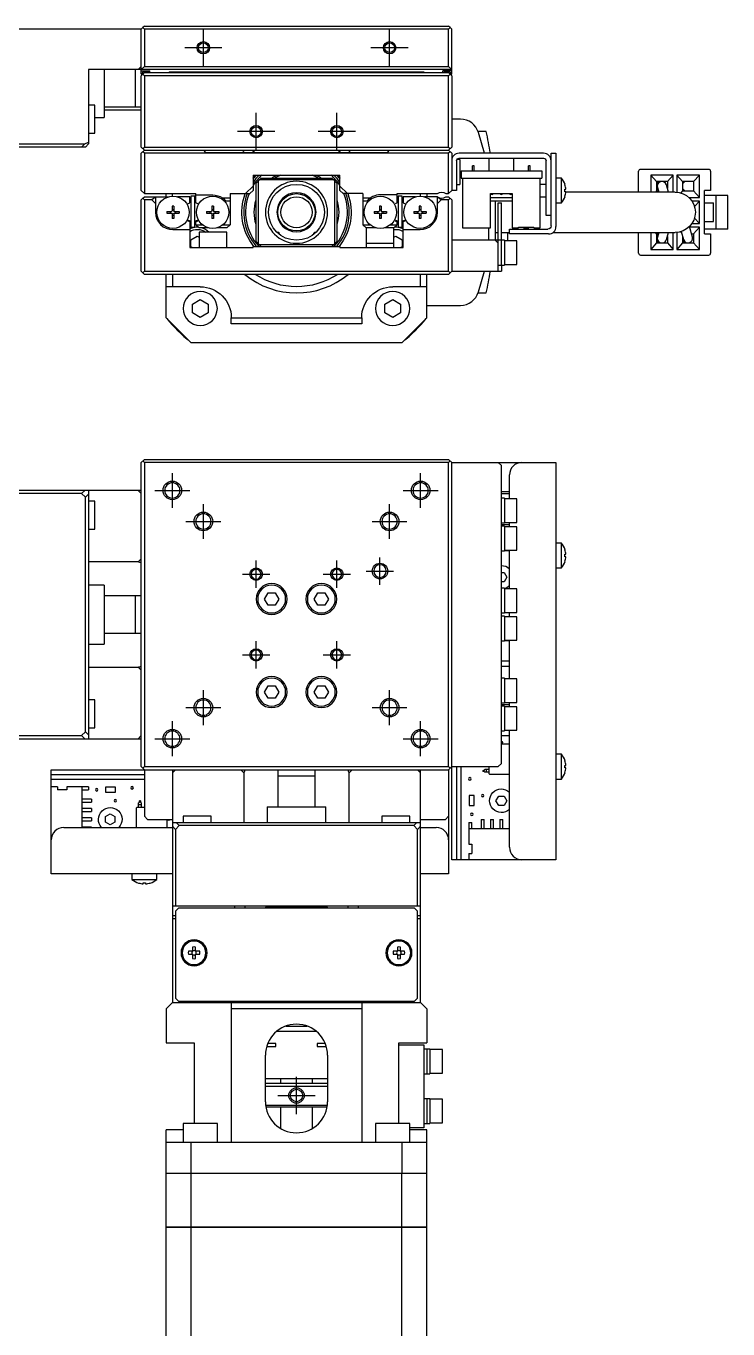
# Model space of a CAD drawing. Extents: x 0 to 883, y -8 to 482.
# Drawn here: x 324.7 to 437.7, y 260.9 to 470.8 of the extents above; entities that cross this region are included whole.
import ezdxf

# ---------------------------------------------------------------- set-up
doc = ezdxf.new("R2010")
doc.units = 0
doc.header["$LTSCALE"] = 0.5
doc.linetypes.add('CENTER', pattern=[50.8, 31.75, -6.35, 6.35, -6.35])
for name, color, linetype in [('MSM_CENTER', 1, 'CENTER'), ('MSM_CONTINUOUS', 7, 'CONTINUOUS'), ('MSM_NARROW', 5, 'CONTINUOUS')]:
    doc.layers.add(name, color=color, linetype=linetype)

msp = doc.modelspace()

# ---------------------------------------------------------------- linework, layer by layer
at = {"layer": 'MSM_CENTER'}
for p, q in [((353.25, 464.34), (353.25, 470.34)), ((383.25, 464.34), (383.25, 470.34)), ((356.25, 467.34), (350.25, 467.34)), ((386.25, 467.34), (380.25, 467.34)), ((361.75, 450.84), (361.75, 456.84)), ((374.75, 450.84), (374.75, 456.84)), ((364.75, 453.84), (358.75, 453.84)), ((377.75, 453.84), (371.75, 453.84)), ((348.25, 393.23), (348.25, 398.83)), ((388.25, 393.23), (388.25, 398.83)), ((345.45, 396.03), (351.05, 396.03)), ((385.45, 396.03), (391.05, 396.03)), ((353.25, 388.23), (353.25, 393.83)), ((383.25, 388.23), (383.25, 393.83)), ((350.45, 391.03), (356.05, 391.03)), ((380.45, 391.03), (386.05, 391.03)), ((361.75, 380.33), (361.75, 384.73)), ((374.75, 380.33), (374.75, 384.73)), ((381.7, 380.83), (381.7, 385.23)), ((359.55, 382.53), (363.95, 382.53)), ((372.55, 382.53), (376.95, 382.53)), ((379.5, 383.03), (383.9, 383.03)), ((361.75, 367.33), (361.75, 371.73)), ((374.75, 367.33), (374.75, 371.73)), ((359.55, 369.53), (363.95, 369.53)), ((372.55, 369.53), (376.95, 369.53)), ((353.25, 358.23), (353.25, 363.83)), ((383.25, 358.23), (383.25, 363.83)), ((350.45, 361.03), (356.05, 361.03)), ((380.45, 361.03), (386.05, 361.03)), ((348.25, 353.23), (348.25, 358.83)), ((388.25, 353.23), (388.25, 358.83)), ((345.45, 356.03), (351.05, 356.03)), ((385.45, 356.03), (391.05, 356.03)), ((368.25, 295.54), (368.25, 301.54)), ((365.25, 298.54), (371.25, 298.54))]:
    msp.add_line(p, q, dxfattribs=at)
at = {"layer": 'MSM_CONTINUOUS'}
for p, q in [((343.25, 470.34), (321.25, 470.34)), ((343.5, 470.59), (343.25, 470.34)), ((343.25, 463.14), (343.25, 470.34)), ((343.75, 470.84), (343.5, 470.59)), ((343.5, 470.59), (343.75, 470.34)), ((343.75, 470.84), (392.75, 470.84)), ((343.75, 470.34), (343.75, 464.34)), ((392.75, 470.34), (343.75, 470.34)), ((393, 470.59), (392.75, 470.84)), ((392.75, 470.34), (393, 470.59)), ((392.75, 464.34), (392.75, 470.34)), ((393.25, 470.34), (393, 470.59)), ((393.25, 463.14), (393.25, 470.34)), ((343.25, 464.34), (342.75, 463.84)), ((343.75, 464.34), (343.25, 463.84)), ((343.75, 464.34), (392.75, 464.34)), ((393.25, 463.84), (392.75, 464.34)), ((393.25, 463.84), (334.75, 463.84)), ((334.75, 463.84), (334.75, 451.84)), ((337.25, 463.84), (337.25, 456.09)), ((342.25, 463.84), (342.25, 457.84)), ((343.25, 463.64), (344.65, 463.64)), ((343.75, 463.34), (343.25, 462.84)), ((343.35, 463.04), (343.25, 463.14)), ((343.25, 451.34), (343.25, 462.84)), ((343.35, 462.94), (343.35, 463.14)), ((343.75, 462.84), (343.5, 463.09)), ((344.35, 463.44), (343.65, 463.44)), ((343.75, 463.34), (392.75, 463.34)), ((392.75, 462.84), (343.75, 462.84)), ((343.75, 462.84), (343.75, 451.34)), ((344.65, 463.34), (344.65, 463.64)), ((347.75, 463.46), (388.75, 463.46)), ((347.75, 463.46), (347.75, 463.34)), ((388.75, 463.46), (388.75, 463.34)), ((393.25, 463.64), (391.85, 463.64)), ((391.85, 463.34), (391.85, 463.64)), ((392.85, 463.44), (392.15, 463.44)), ((393.25, 462.84), (392.75, 463.34)), ((393, 463.09), (392.75, 462.84)), ((392.75, 451.34), (392.75, 462.84)), ((393.25, 463.14), (393.15, 463.04)), ((393.15, 463.14), (393.15, 462.94)), ((393.25, 462.84), (393.25, 451.34)), ((335.75, 458.09), (334.75, 458.09)), ((335.75, 453.59), (335.75, 458.09)), ((337.25, 457.84), (343.25, 457.84)), ((335.75, 456.09), (337.25, 456.09)), ((337.25, 457.34), (343.25, 457.34)), ((394.67, 455.84), (393.25, 455.84)), ((334.75, 453.59), (335.75, 453.59)), ((398.82, 453.84), (397.5, 453.84)), ((398.51, 450.34), (397.55, 453.67)), ((321.25, 451.84), (334.14, 451.84)), ((334.25, 451.34), (321.25, 451.34)), ((333.64, 451.34), (334.14, 451.84)), ((334.14, 451.84), (334.75, 452.15)), ((334.75, 451.84), (334.25, 451.34)), ((343.25, 451.34), (343.75, 450.84)), ((343.5, 451.09), (343.75, 451.34)), ((343.75, 451.34), (392.75, 451.34)), ((392.75, 451.34), (393, 451.09)), ((392.75, 450.84), (393.25, 451.34)), ((343.25, 450.34), (343.75, 450.84)), ((343.25, 444.34), (343.25, 450.34)), ((343.75, 450.34), (343.5, 450.59)), ((343.75, 450.84), (392.75, 450.84)), ((343.75, 450.34), (343.75, 443.84)), ((392.75, 450.34), (343.75, 450.34)), ((353.25, 450.84), (353.6, 450.49)), ((353.6, 450.49), (382.9, 450.49)), ((382.9, 450.49), (383.25, 450.84)), ((392.75, 450.84), (393.25, 450.34)), ((393, 450.59), (392.75, 450.34)), ((392.75, 443.84), (392.75, 450.34)), ((393.25, 450.34), (393.25, 444.34)), ((394.55, 449.34), (394.1, 449.34)), ((408.05, 450.34), (394.45, 450.34)), ((394.45, 449.54), (408.05, 449.54)), ((394.55, 449.34), (394.55, 445.34)), ((399.25, 449.54), (399.25, 447.54)), ((403.25, 447.54), (403.25, 449.54)), ((409.25, 450.34), (410.05, 450.34)), ((409.25, 438.64), (409.25, 450.34)), ((410.05, 450.34), (410.05, 438.54)), ((394.05, 449.14), (394.05, 444.34)), ((394.75, 447.54), (407.75, 447.54)), ((394.75, 447.54), (394.75, 446.34)), ((396.62, 447.54), (396.62, 448.34)), ((396.87, 448.34), (396.62, 448.34)), ((396.87, 447.54), (396.87, 448.34)), ((405.62, 447.54), (405.62, 448.34)), ((405.87, 448.34), (405.62, 448.34)), ((405.87, 447.54), (405.87, 448.34)), ((407.75, 447.54), (407.75, 446.34)), ((408.45, 440.34), (408.45, 449.14)), ((423.35, 444.09), (423.35, 447.44)), ((434.65, 447.74), (423.65, 447.74)), ((434.95, 447.44), (434.95, 444.34)), ((360.04, 443.84), (361.25, 445.05)), ((361.25, 446.84), (375.25, 446.84)), ((361.25, 446.84), (361.25, 444.34)), ((361.75, 445.54), (362.55, 446.34)), ((361.75, 436.14), (361.75, 445.54)), ((362.05, 445.84), (362.05, 435.84)), ((374.25, 446.04), (362.25, 446.04)), ((362.55, 446.34), (373.95, 446.34)), ((373.95, 446.34), (374.25, 446.04)), ((374.75, 445.54), (374.25, 446.04)), ((374.45, 435.84), (374.45, 445.84)), ((374.75, 445.54), (374.75, 436.14)), ((375.25, 444.34), (375.25, 446.84)), ((375.25, 445.05), (376.46, 443.84)), ((394.05, 445.34), (394.55, 445.34)), ((394.75, 446.62), (394.55, 446.62)), ((394.75, 446.34), (407.75, 446.34)), ((395, 446.34), (395, 438.34)), ((407.5, 438.34), (407.5, 446.34)), ((408.45, 445.34), (407.5, 445.34)), ((410.95, 446.34), (410.05, 446.34)), ((410.95, 442.34), (410.95, 446.34)), ((411.5, 445.27), (411.5, 445.29)), ((428.9, 446.84), (425.35, 446.84)), ((425.35, 446.84), (425.35, 444.09)), ((426.25, 445.79), (425.35, 446.84)), ((426.25, 445.79), (426.25, 444.29)), ((428, 445.79), (426.25, 445.79)), ((426.25, 445.42), (426.62, 445.79)), ((428.19, 444.09), (427.84, 445.25)), ((428, 445.79), (428.9, 446.84)), ((428, 445.79), (428, 444.73)), ((428.9, 444.09), (428.9, 446.84)), ((429.5, 446.84), (429.5, 444.08)), ((433.15, 446.84), (429.5, 446.84)), ((430.45, 445.79), (429.5, 446.84)), ((430.45, 445.79), (430.45, 444.29)), ((432.2, 445.79), (430.45, 445.79)), ((430.45, 445.42), (430.82, 445.79)), ((432.2, 445.79), (433.15, 446.84)), ((432.2, 445.79), (432.2, 444.29)), ((433.15, 443.24), (433.15, 446.84)), ((343.75, 443.84), (343.25, 444.34)), ((343.5, 443.09), (343.25, 442.84)), ((343.5, 443.09), (343.75, 443.34)), ((343.75, 442.84), (343.5, 443.09)), ((343.75, 443.84), (352.05, 443.84)), ((343.75, 443.34), (347.64, 443.34)), ((345.55, 443.26), (344.95, 442.84)), ((345.55, 443.34), (345.55, 440.84)), ((347.25, 443.34), (347.25, 443.84)), ((348.25, 443.44), (348.25, 443.84)), ((351.05, 443.34), (349.06, 443.34)), ((351.05, 442.38), (351.05, 443.34)), ((351.85, 443.46), (351.25, 443.46)), ((351.25, 443.46), (351.25, 438.46)), ((351.85, 438.46), (351.85, 443.46)), ((352.05, 442.38), (352.05, 443.84)), ((352.05, 443.64), (354.75, 443.64)), ((356.35, 443.14), (357.55, 443.14)), ((357.55, 443.84), (360.75, 443.84)), ((357.55, 443.84), (357.55, 438.84)), ((361.25, 444.34), (360.75, 443.84)), ((367.19, 443.81), (367.19, 443.81)), ((375.75, 443.84), (375.25, 444.34)), ((378.95, 443.84), (375.75, 443.84)), ((378.95, 443.84), (378.95, 438.84)), ((378.95, 443.14), (380.15, 443.14)), ((384.45, 443.64), (381.75, 443.64)), ((384.45, 443.84), (390.99, 443.84)), ((384.45, 442.38), (384.45, 443.84)), ((385.25, 443.46), (384.65, 443.46)), ((384.65, 443.46), (384.65, 438.46)), ((385.25, 438.46), (385.25, 443.46)), ((385.45, 443.34), (385.45, 442.38)), ((387.44, 443.34), (385.45, 443.34)), ((388.25, 443.44), (388.25, 443.84)), ((390.99, 443.34), (388.86, 443.34)), ((389.25, 443.84), (389.25, 443.34)), ((390.95, 440.84), (390.95, 443.34)), ((391.55, 442.84), (390.95, 443.26)), ((392.31, 443.84), (392.75, 443.84)), ((392.31, 443.34), (392.75, 443.34)), ((393.25, 444.34), (392.75, 443.84)), ((392.75, 443.34), (393.25, 442.84)), ((393, 443.09), (392.75, 442.84)), ((394.05, 444.34), (393.25, 444.34)), ((399.5, 443.84), (403, 443.84)), ((399.5, 438.34), (399.5, 443.84)), ((403, 443.14), (399.5, 443.14)), ((403, 443.84), (403, 438.34)), ((407.5, 443.34), (408.45, 443.34)), ((411.5, 444.54), (411.64, 444.54)), ((411.5, 444.14), (411.5, 444.54)), ((411.64, 444.14), (411.5, 444.14)), ((411.5, 443.39), (411.5, 443.41)), ((429.25, 444.09), (411.63, 444.09)), ((426.25, 444.29), (426.08, 444.09)), ((426.54, 444.38), (426.25, 444.67)), ((426.25, 444.29), (426.56, 444.29)), ((426.41, 444.83), (426.62, 444.09)), ((430.45, 444.29), (430.15, 443.96)), ((430.82, 444.29), (430.45, 444.67)), ((430.45, 444.29), (432.2, 444.29)), ((431.44, 443.24), (433.15, 443.24)), ((432.2, 444.29), (433.15, 443.24)), ((434.95, 444.34), (433.95, 444.34)), ((433.95, 437.34), (433.95, 444.34)), ((437.75, 443.54), (433.95, 443.54)), ((435.84, 438.14), (435.84, 443.54)), ((437.75, 438.14), (437.75, 443.54)), ((343.25, 431.34), (343.25, 442.84)), ((343.75, 442.84), (343.75, 431.34)), ((344.95, 442.84), (343.75, 442.84)), ((344.95, 442.84), (345.55, 442.24)), ((347.35, 440.99), (348.14, 440.99)), ((347.35, 440.99), (347.35, 440.7)), ((347.88, 440.99), (347.88, 440.7)), ((348.49, 441.84), (348.2, 441.84)), ((348.2, 441.84), (348.2, 441.05)), ((348.2, 441.31), (348.49, 441.31)), ((348.49, 441.84), (348.49, 441.05)), ((348.55, 440.99), (349.35, 440.99)), ((348.82, 440.7), (348.82, 440.99)), ((349.35, 440.99), (349.35, 440.7)), ((350.76, 442.21), (351.05, 442.38)), ((352.34, 442.21), (352.05, 442.38)), ((353.75, 440.99), (354.54, 440.99)), ((353.75, 440.99), (353.75, 440.7)), ((354.28, 440.99), (354.28, 440.7)), ((354.89, 441.84), (354.6, 441.84)), ((354.6, 441.84), (354.6, 441.05)), ((354.6, 441.31), (354.89, 441.31)), ((354.89, 441.84), (354.89, 441.05)), ((354.95, 440.99), (355.75, 440.99)), ((355.22, 440.7), (355.22, 440.99)), ((355.75, 440.99), (355.75, 440.7)), ((357.55, 442.64), (356.89, 442.64)), ((365.38, 442.15), (365.45, 442.22)), ((365.45, 442.28), (365.45, 442.22)), ((379.6, 442.64), (378.95, 442.64)), ((380.75, 440.99), (381.54, 440.99)), ((380.75, 440.99), (380.75, 440.7)), ((381.28, 440.99), (381.28, 440.7)), ((381.89, 441.84), (381.6, 441.84)), ((381.6, 441.84), (381.6, 441.05)), ((381.6, 441.31), (381.89, 441.31)), ((381.89, 441.84), (381.89, 441.05)), ((381.95, 440.99), (382.75, 440.99)), ((382.22, 440.7), (382.22, 440.99)), ((382.75, 440.99), (382.75, 440.7)), ((384.45, 442.38), (384.16, 442.21)), ((385.45, 442.38), (385.74, 442.21)), ((387.15, 440.99), (387.94, 440.99)), ((387.15, 440.99), (387.15, 440.7)), ((387.68, 440.99), (387.68, 440.7)), ((388.29, 441.84), (388, 441.84)), ((388, 441.84), (388, 441.05)), ((388, 441.31), (388.29, 441.31)), ((388.29, 441.84), (388.29, 441.05)), ((388.35, 440.99), (389.15, 440.99)), ((388.62, 440.7), (388.62, 440.99)), ((389.15, 440.99), (389.15, 440.7)), ((390.95, 442.24), (391.55, 442.84)), ((392.75, 442.84), (391.55, 442.84)), ((392.75, 431.34), (392.75, 442.84)), ((393.25, 442.84), (393.25, 431.34)), ((403, 442.64), (399.5, 442.64)), ((400.25, 442.64), (400.25, 436.34)), ((400.75, 431.34), (400.75, 442.34)), ((400.75, 442.34), (401.25, 442.34)), ((401.25, 432.34), (401.25, 442.34)), ((410.05, 442.34), (410.95, 442.34)), ((433.15, 442.64), (431.96, 442.64)), ((432.36, 441.77), (433.15, 442.64)), ((433.15, 439.04), (433.15, 442.64)), ((433.95, 442.34), (435.45, 442.34)), ((435.45, 439.34), (435.45, 442.34)), ((347.35, 440.7), (348.14, 440.7)), ((348.2, 440.64), (348.2, 439.84)), ((348.2, 440.37), (348.49, 440.37)), ((348.49, 439.84), (348.2, 439.84)), ((348.49, 440.64), (348.49, 439.84)), ((348.55, 440.7), (349.35, 440.7)), ((351.05, 439.3), (350.76, 439.47)), ((351.05, 439.3), (351.05, 435.14)), ((352.05, 439.3), (352.34, 439.47)), ((352.05, 438.84), (352.05, 439.3)), ((352.05, 438.84), (353.09, 438.84)), ((352.55, 438.34), (352.05, 438.84)), ((353.75, 440.7), (354.54, 440.7)), ((354.6, 440.64), (354.6, 439.84)), ((354.6, 440.37), (354.89, 440.37)), ((354.89, 439.84), (354.6, 439.84)), ((354.89, 440.64), (354.89, 439.84)), ((354.95, 440.7), (355.75, 440.7)), ((356.41, 438.84), (357.55, 438.84)), ((357.55, 438.84), (357.05, 438.34)), ((365.45, 439.47), (365.38, 439.53)), ((365.45, 439.47), (365.45, 439.4)), ((378.95, 438.84), (380.09, 438.84)), ((379.45, 438.34), (378.95, 438.84)), ((380.75, 440.7), (381.54, 440.7)), ((381.6, 440.64), (381.6, 439.84)), ((381.6, 440.37), (381.89, 440.37)), ((381.89, 439.84), (381.6, 439.84)), ((381.89, 440.64), (381.89, 439.84)), ((381.95, 440.7), (382.75, 440.7)), ((383.41, 438.84), (384.45, 438.84)), ((384.45, 438.84), (383.95, 438.34)), ((384.16, 439.47), (384.45, 439.3)), ((384.45, 438.84), (384.45, 439.3)), ((385.74, 439.47), (385.45, 439.3)), ((385.45, 435.14), (385.45, 439.3)), ((387.15, 440.7), (387.94, 440.7)), ((388, 440.64), (388, 439.84)), ((388, 440.37), (388.29, 440.37)), ((388.29, 439.84), (388, 439.84)), ((388.29, 440.64), (388.29, 439.84)), ((388.35, 440.7), (389.15, 440.7)), ((409.25, 440.34), (408.45, 440.34)), ((431.96, 439.04), (433.15, 439.04)), ((432.36, 439.91), (433.15, 439.04)), ((433.95, 439.34), (435.45, 439.34)), ((348.35, 438.04), (351.05, 438.04)), ((351.25, 438.46), (351.85, 438.46)), ((351.25, 436.42), (352.25, 436.99)), ((352.25, 436.99), (352.55, 436.82)), ((354.04, 438.34), (352.55, 438.34)), ((357.05, 437.64), (352.55, 437.64)), ((352.55, 437.64), (352.55, 435.14)), ((357.05, 438.34), (355.46, 438.34)), ((357.05, 435.14), (357.05, 437.64)), ((365.09, 437.64), (365.27, 437.64)), ((365.5, 437.42), (365.27, 437.64)), ((365.5, 437.42), (365.33, 437.42)), ((365.5, 437.28), (365.5, 437.42)), ((365.5, 437.28), (365.5, 437.28)), ((367.19, 437.88), (367.19, 437.88)), ((371.22, 437.64), (371, 437.42)), ((371.17, 437.42), (371, 437.42)), ((371, 437.42), (371, 437.28)), ((371.22, 437.64), (371.41, 437.64)), ((381.04, 438.34), (379.45, 438.34)), ((379.45, 438.34), (379.45, 435.14)), ((383.95, 438.34), (382.46, 438.34)), ((383.95, 435.14), (383.95, 438.34)), ((383.95, 436.82), (384.25, 436.99)), ((384.25, 436.99), (385.25, 436.42)), ((384.65, 438.46), (385.25, 438.46)), ((385.45, 438.04), (388.15, 438.04)), ((395, 438.34), (399.5, 438.34)), ((399.25, 436.34), (399.25, 438.34)), ((400.25, 437.59), (400.75, 437.59)), ((401.25, 437.59), (402.55, 437.59)), ((402.25, 437.59), (402.25, 436.24)), ((402.55, 437.34), (402.55, 438.14)), ((402.55, 438.14), (408.75, 438.14)), ((408.85, 437.34), (402.55, 437.34)), ((403, 438.34), (404, 438.34)), ((404, 438.44), (406.5, 438.44)), ((404, 438.34), (404, 438.44)), ((404.8, 438.44), (404.8, 438.34)), ((404.8, 438.34), (405.7, 438.34)), ((405.17, 438.44), (405.17, 438.34)), ((405.32, 438.44), (405.32, 438.34)), ((405.7, 438.44), (405.7, 438.34)), ((406.5, 438.34), (406.5, 438.44)), ((406.5, 438.34), (407.5, 438.34)), ((409.58, 437.59), (429.25, 437.59)), ((423.35, 434.24), (423.35, 437.59)), ((425.35, 437.59), (425.35, 434.84)), ((426.25, 437.39), (426.08, 437.59)), ((426.56, 437.39), (426.25, 437.39)), ((426.25, 437.39), (426.25, 435.89)), ((426.25, 437.02), (426.54, 437.31)), ((426.62, 437.59), (426.41, 436.85)), ((427.84, 436.43), (428.19, 437.59)), ((428, 436.95), (428, 435.89)), ((428.9, 434.84), (428.9, 437.59)), ((429.5, 437.6), (429.5, 434.84)), ((430.28, 437.57), (430.15, 437.72)), ((430.24, 437.74), (430.6, 436.44)), ((430.45, 436.98), (430.45, 435.89)), ((432.05, 436.84), (431.57, 438.56)), ((433.15, 438.44), (431.6, 438.44)), ((431.89, 437.39), (432.2, 437.39)), ((432.2, 437.39), (433.15, 438.44)), ((432.2, 437.39), (432.2, 435.89)), ((433.15, 434.84), (433.15, 438.44)), ((437.75, 438.14), (433.95, 438.14)), ((433.95, 437.34), (434.95, 437.34)), ((434.95, 437.34), (434.95, 434.24)), ((351.05, 435.14), (361.25, 435.14)), ((351.25, 435.26), (351.25, 436.42)), ((351.46, 435.14), (351.25, 435.26)), ((361.25, 435.14), (361.25, 435.34)), ((361.25, 435.34), (375.25, 435.34)), ((361.75, 436.14), (362.25, 435.64)), ((362.25, 435.64), (374.25, 435.64)), ((362.55, 435.34), (362.25, 435.64)), ((374.75, 436.14), (373.95, 435.34)), ((375.25, 435.34), (375.25, 435.14)), ((375.25, 435.14), (385.45, 435.14)), ((379.45, 435.84), (383.95, 435.84)), ((385.25, 435.26), (385.04, 435.14)), ((385.25, 436.42), (385.25, 435.26)), ((401.75, 436.34), (393.25, 436.34)), ((400.25, 436.34), (400.75, 435.84)), ((401.75, 436.34), (401.75, 432.34)), ((403.75, 436.24), (401.75, 436.24)), ((403.75, 432.44), (403.75, 436.24)), ((426.25, 435.89), (425.35, 434.84)), ((425.35, 434.84), (428.9, 434.84)), ((426.62, 435.89), (426.25, 436.27)), ((426.25, 435.89), (428, 435.89)), ((428, 435.89), (428.9, 434.84)), ((430.45, 435.89), (429.5, 434.84)), ((429.5, 434.84), (433.15, 434.84)), ((430.82, 435.89), (430.45, 436.27)), ((430.45, 435.89), (432.2, 435.89)), ((432.2, 435.89), (433.15, 434.84)), ((401.75, 432.44), (403.75, 432.44)), ((423.65, 433.94), (434.65, 433.94)), ((343.25, 431.34), (343.75, 430.84)), ((343.5, 431.09), (343.75, 431.34)), ((343.75, 431.34), (392.75, 431.34)), ((392.75, 430.84), (343.75, 430.84)), ((347.25, 423.84), (347.25, 430.84)), ((348.25, 430.84), (348.25, 428.84)), ((388.25, 428.84), (388.25, 430.84)), ((389.25, 423.84), (389.25, 430.84)), ((392.75, 431.34), (393, 431.09)), ((393.25, 431.34), (392.75, 430.84)), ((393.25, 431.34), (401.25, 431.34)), ((397.55, 428.01), (398.51, 431.34)), ((400.75, 432.34), (401.75, 432.34)), ((401.25, 432.34), (401.25, 431.34)), ((352.75, 428.84), (347.25, 428.84)), ((389.25, 428.84), (383.75, 428.84)), ((351.5, 426.06), (352.75, 426.78)), ((352.75, 426.78), (354, 426.06)), ((382.5, 426.06), (383.75, 426.78)), ((383.75, 426.78), (385, 426.06)), ((397.5, 427.84), (398.82, 427.84)), ((351.5, 424.62), (351.5, 426.06)), ((352.75, 423.9), (351.5, 424.62)), ((354, 424.62), (352.75, 423.9)), ((354, 426.06), (354, 424.62)), ((382.5, 424.62), (382.5, 426.06)), ((383.75, 423.9), (382.5, 424.62)), ((385, 424.62), (383.75, 423.9)), ((385, 426.06), (385, 424.62)), ((389.25, 425.84), (394.67, 425.84)), ((347.25, 423.84), (351.25, 419.84)), ((357.75, 423.84), (378.75, 423.84)), ((357.75, 422.84), (357.75, 423.84)), ((378.75, 422.84), (357.75, 422.84)), ((378.75, 423.84), (378.75, 422.84)), ((385.25, 419.84), (389.25, 423.84)), ((351.25, 419.84), (385.25, 419.84)), ((343.25, 400.53), (343.75, 401.03)), ((343.75, 401.03), (392.75, 401.03)), ((392.75, 401.03), (393.25, 400.53)), ((343.25, 351.53), (343.25, 400.53)), ((343.75, 400.53), (343.5, 400.78)), ((343.75, 400.53), (343.75, 351.53)), ((392.75, 400.53), (343.75, 400.53)), ((393, 400.78), (392.75, 400.53)), ((392.75, 351.53), (392.75, 400.53)), ((393.25, 400.53), (410.05, 400.53)), ((393.25, 336.53), (393.25, 400.53)), ((401.25, 400.03), (400.75, 400.53)), ((401.25, 352.03), (401.25, 400.03)), ((410.05, 400.53), (410.05, 336.53)), ((402.55, 394.68), (402.55, 398.53)), ((343.25, 396.03), (305.75, 396.03)), ((333.64, 395.53), (321.25, 395.53)), ((333.64, 395.53), (334.14, 396.03)), ((334.25, 394.92), (333.64, 395.53)), ((334.75, 395.42), (334.25, 394.92)), ((334.25, 357.15), (334.25, 394.92)), ((334.75, 396.03), (334.75, 356.03)), ((342.75, 396.03), (343.25, 395.53)), ((401.25, 395.83), (402.55, 395.83)), ((401.25, 395.53), (402.55, 395.53)), ((401.75, 394.78), (401.25, 394.78)), ((401.75, 394.78), (401.75, 390.78)), ((403.75, 394.68), (401.75, 394.68)), ((403.75, 390.88), (403.75, 394.68)), ((335.75, 394.28), (334.75, 394.28)), ((335.75, 389.78), (335.75, 394.28)), ((401.25, 390.78), (401.75, 390.78)), ((401.25, 390.53), (402.55, 390.53)), ((401.75, 390.88), (403.75, 390.88)), ((402.55, 390.18), (402.55, 390.88)), ((334.75, 389.78), (335.75, 389.78)), ((401.75, 390.28), (401.25, 390.28)), ((401.75, 390.28), (401.75, 386.28)), ((403.75, 390.18), (401.75, 390.18)), ((403.75, 386.38), (403.75, 390.18)), ((401.25, 386.28), (401.75, 386.28)), ((401.75, 386.38), (403.75, 386.38)), ((401.75, 386.37), (402.55, 386.37)), ((402.55, 380.18), (402.55, 386.38)), ((410.95, 387.53), (410.05, 387.53)), ((410.95, 383.53), (410.95, 387.53)), ((411.5, 386.46), (411.5, 386.48)), ((342.75, 384.52), (334.75, 384.52)), ((343.25, 385.02), (342.75, 384.52)), ((411.5, 385.73), (411.64, 385.73)), ((411.5, 385.33), (411.5, 385.73)), ((411.64, 385.33), (411.5, 385.33)), ((411.5, 384.58), (411.5, 384.6)), ((401.25, 382.78), (401.68, 382.78)), ((401.68, 382.78), (402.12, 382.03)), ((402.12, 382.03), (401.68, 381.28)), ((410.05, 383.53), (410.95, 383.53)), ((337.25, 380.78), (334.75, 380.78)), ((337.25, 380.78), (337.25, 371.28)), ((401.68, 381.28), (401.25, 381.28)), ((401.75, 380.28), (401.25, 380.28)), ((401.75, 380.28), (401.75, 376.28)), ((403.75, 380.18), (401.75, 380.18)), ((403.75, 376.38), (403.75, 380.18)), ((343.25, 379.03), (337.25, 379.03)), ((342.25, 379.03), (342.25, 373.03)), ((363.09, 378.53), (363.67, 379.53)), ((363.67, 377.53), (363.09, 378.53)), ((363.67, 379.53), (364.83, 379.53)), ((364.83, 379.53), (365.4, 378.53)), ((365.4, 378.53), (364.83, 377.53)), ((371.09, 378.53), (371.67, 379.53)), ((371.67, 377.53), (371.09, 378.53)), ((371.67, 379.53), (372.83, 379.53)), ((372.83, 379.53), (373.4, 378.53)), ((373.4, 378.53), (372.83, 377.53)), ((364.83, 377.53), (363.67, 377.53)), ((372.83, 377.53), (371.67, 377.53)), ((401.25, 376.28), (401.75, 376.28)), ((401.75, 375.78), (401.25, 375.78)), ((401.75, 376.38), (403.75, 376.38)), ((401.75, 375.78), (401.75, 371.78)), ((402.55, 375.68), (402.55, 376.38)), ((403.75, 375.68), (401.75, 375.68)), ((403.75, 371.88), (403.75, 375.68)), ((337.25, 373.03), (343.25, 373.03)), ((401.25, 371.78), (401.75, 371.78)), ((401.75, 371.88), (403.75, 371.88)), ((402.55, 371.79), (401.75, 371.79)), ((402.55, 365.68), (402.55, 371.88)), ((334.75, 371.28), (337.25, 371.28)), ((334.75, 367.55), (342.75, 367.55)), ((342.75, 367.55), (343.25, 367.05)), ((401.25, 368.59), (402.55, 368.59)), ((402.55, 367.66), (401.25, 367.66)), ((401.75, 365.78), (401.25, 365.78)), ((401.75, 365.78), (401.75, 361.78)), ((403.75, 365.68), (401.75, 365.68)), ((403.75, 361.88), (403.75, 365.68)), ((363.09, 363.53), (363.67, 364.53)), ((363.67, 362.53), (363.09, 363.53)), ((363.67, 364.53), (364.83, 364.53)), ((364.83, 364.53), (365.4, 363.53)), ((365.4, 363.53), (364.83, 362.53)), ((371.09, 363.53), (371.67, 364.53)), ((371.67, 362.53), (371.09, 363.53)), ((371.67, 364.53), (372.83, 364.53)), ((372.83, 364.53), (373.4, 363.53)), ((373.4, 363.53), (372.83, 362.53)), ((335.75, 362.28), (334.75, 362.28)), ((335.75, 357.78), (335.75, 362.28)), ((364.83, 362.53), (363.67, 362.53)), ((372.83, 362.53), (371.67, 362.53)), ((401.25, 361.78), (401.75, 361.78)), ((401.25, 361.53), (402.55, 361.53)), ((401.75, 361.28), (401.25, 361.28)), ((401.75, 361.88), (403.75, 361.88)), ((401.75, 361.28), (401.75, 357.28)), ((403.75, 361.18), (401.75, 361.18)), ((402.55, 361.18), (402.55, 361.88)), ((403.75, 357.38), (403.75, 361.18)), ((333.64, 356.53), (334.25, 357.15)), ((334.25, 357.15), (334.75, 356.65)), ((334.75, 357.78), (335.75, 357.78)), ((401.25, 357.28), (401.75, 357.28)), ((401.75, 357.38), (403.75, 357.38)), ((402.55, 338.53), (402.55, 357.38)), ((305.75, 356.03), (343.25, 356.03)), ((321.25, 356.53), (333.64, 356.53)), ((334.14, 356.03), (333.64, 356.53)), ((343.25, 356.53), (342.75, 356.03)), ((401.25, 356.53), (402.55, 356.53)), ((401.25, 355.18), (402.55, 355.18)), ((410.95, 353.53), (410.05, 353.53)), ((410.95, 349.53), (410.95, 353.53)), ((328.75, 334.23), (328.75, 351.03)), ((328.75, 351.03), (392.75, 351.03)), ((343.75, 351.03), (343.25, 351.53)), ((343.5, 351.28), (343.75, 351.53)), ((343.75, 351.53), (392.75, 351.53)), ((343.75, 351.03), (343.75, 343.53)), ((348.25, 351.03), (348.25, 313.53)), ((348.25, 350.53), (348.75, 351.03)), ((359.26, 351.03), (359.76, 350.53)), ((365.25, 351.03), (365.25, 345.03)), ((371.25, 345.03), (371.25, 351.03)), ((376.73, 350.53), (377.23, 351.03)), ((387.75, 351.03), (388.25, 350.53)), ((388.25, 313.53), (388.25, 351.03)), ((392.75, 351.53), (393, 351.28)), ((393.25, 351.53), (392.75, 351.03)), ((392.75, 351.03), (392.75, 334.23)), ((393.25, 351.53), (400.75, 351.53)), ((394.05, 351.53), (394.05, 336.53)), ((394.75, 336.53), (394.75, 351.53)), ((398.25, 350.92), (398.25, 350.72)), ((398.25, 350.92), (398.5, 350.92)), ((398.5, 350.72), (398.25, 350.72)), ((398.5, 350.92), (398.57, 351.04)), ((398.57, 350.61), (398.5, 350.72)), ((399.3, 351.04), (398.57, 351.04)), ((399.3, 350.61), (398.57, 350.61)), ((398.86, 350.61), (398.86, 351.04)), ((399.3, 350.38), (399.3, 351.53)), ((400.75, 351.53), (401.25, 352.03)), ((411.5, 352.46), (411.5, 352.48)), ((411.5, 351.73), (411.64, 351.73)), ((411.5, 351.33), (411.5, 351.73)), ((411.64, 351.33), (411.5, 351.33)), ((411.5, 350.58), (411.5, 350.6)), ((343.75, 350.23), (328.75, 350.23)), ((328.75, 349.53), (343.75, 349.53)), ((359.76, 350.53), (359.76, 342.53)), ((365.25, 350.03), (371.25, 350.03)), ((376.73, 342.53), (376.73, 350.53)), ((402.55, 350.28), (399.4, 350.28)), ((410.05, 349.53), (410.95, 349.53)), ((329.75, 348.28), (328.75, 348.28)), ((329.75, 348.28), (329.75, 347.78)), ((331.25, 347.78), (329.75, 347.78)), ((331.25, 348.28), (331.25, 347.78)), ((334.75, 348.28), (331.25, 348.28)), ((333.75, 341.73), (333.75, 348.28)), ((333.75, 347.78), (334.75, 347.78)), ((334.75, 348.28), (334.75, 347.78)), ((339.07, 348.2), (337.47, 348.2)), ((337.47, 348.2), (337.47, 347.4)), ((337.47, 347.4), (339.07, 347.4)), ((339.07, 347.4), (339.07, 348.2)), ((396.09, 346.86), (396.09, 345.26)), ((396.89, 346.86), (396.09, 346.86)), ((396.89, 345.26), (396.89, 346.86)), ((400.38, 346.03), (400.82, 346.78)), ((400.82, 346.78), (401.68, 346.78)), ((401.68, 346.78), (402.12, 346.03)), ((335.25, 346.28), (333.75, 346.28)), ((333.75, 345.78), (335.25, 345.78)), ((335.25, 344.78), (333.75, 344.78)), ((333.75, 344.28), (335.25, 344.28)), ((335.25, 346.28), (335.25, 345.78)), ((335.25, 344.78), (335.25, 344.28)), ((342.49, 341.73), (342.49, 344.88)), ((342.59, 344.98), (343.75, 344.98)), ((342.82, 345.72), (342.94, 345.78)), ((342.82, 344.98), (342.82, 345.72)), ((342.82, 345.42), (343.25, 345.42)), ((343.14, 346.03), (342.94, 346.03)), ((342.94, 345.78), (342.94, 346.03)), ((343.14, 346.03), (343.14, 345.78)), ((343.14, 345.78), (343.25, 345.72)), ((343.25, 345.72), (343.25, 344.98)), ((363.5, 345.03), (373, 345.03)), ((363.5, 345.03), (363.5, 342.53)), ((373, 342.53), (373, 345.03)), ((396.09, 345.26), (396.89, 345.26)), ((400.82, 345.28), (400.38, 346.03)), ((401.68, 345.28), (400.82, 345.28)), ((402.12, 346.03), (401.68, 345.28)), ((335.25, 343.28), (333.75, 343.28)), ((333.75, 342.78), (335.25, 342.78)), ((335.25, 343.28), (335.25, 342.78)), ((337.5, 343.47), (338.25, 343.9)), ((337.5, 342.6), (337.5, 343.47)), ((338.25, 342.17), (337.5, 342.6)), ((338.25, 343.9), (339, 343.47)), ((339, 342.6), (338.25, 342.17)), ((339, 343.47), (339, 342.6)), ((343.75, 343.53), (344.25, 343.03)), ((344.25, 343.03), (348.25, 343.03)), ((347.39, 343.03), (347.39, 341.73)), ((348.25, 342.53), (388.25, 342.53)), ((348.86, 342.53), (349.36, 342.03)), ((354.5, 343.53), (350, 343.53)), ((350, 343.53), (350, 342.53)), ((354.5, 342.53), (354.5, 343.53)), ((386.5, 343.53), (382, 343.53)), ((382, 343.53), (382, 342.53)), ((386.5, 342.53), (386.5, 343.53)), ((387.14, 342.03), (387.64, 342.53)), ((388.25, 343.03), (392.25, 343.03)), ((392.25, 343.03), (392.75, 343.53)), ((396, 342.53), (396, 339.03)), ((396, 342.53), (396.5, 342.53)), ((396.5, 341.53), (396.5, 342.53)), ((398, 343.03), (398.5, 343.03)), ((398, 343.03), (398, 341.53)), ((398.5, 341.53), (398.5, 343.03)), ((399.5, 343.03), (400, 343.03)), ((399.5, 343.03), (399.5, 341.53)), ((400, 341.53), (400, 343.03)), ((401, 343.03), (401.5, 343.03)), ((401, 343.03), (401, 341.53)), ((401.5, 341.53), (401.5, 343.03)), ((402.5, 343.03), (402.55, 343.03)), ((402.5, 343.03), (402.5, 341.53)), ((330.75, 341.73), (348.25, 341.73)), ((335.25, 341.78), (333.75, 341.78)), ((335.25, 341.78), (335.25, 341.73)), ((348.75, 341.42), (348.25, 341.92)), ((349.36, 342.03), (348.75, 341.42)), ((348.75, 341.42), (348.75, 329.03)), ((387.14, 342.03), (349.36, 342.03)), ((387.75, 341.42), (387.14, 342.03)), ((388.25, 341.92), (387.75, 341.42)), ((387.75, 329.03), (387.75, 341.42)), ((388.25, 341.73), (390.75, 341.73)), ((402.55, 341.53), (396, 341.53)), ((396, 339.03), (396.5, 339.03)), ((396.5, 339.03), (396.5, 337.53)), ((410.05, 336.53), (393.25, 336.53)), ((396, 337.53), (396.5, 337.53)), ((396, 337.53), (396, 336.53)), ((348.25, 334.23), (328.75, 334.23)), ((341.75, 334.23), (341.75, 333.34)), ((345.75, 333.34), (345.75, 334.23)), ((392.75, 334.23), (388.25, 334.23)), ((341.75, 333.34), (345.75, 333.34)), ((342.8, 332.78), (342.82, 332.78)), ((343.55, 332.78), (343.95, 332.78)), ((343.55, 332.65), (343.55, 332.78)), ((343.95, 332.78), (343.95, 332.65)), ((344.68, 332.78), (344.7, 332.78)), ((388.25, 329.03), (348.25, 329.03)), ((348.25, 327.53), (348.75, 327.53)), ((349.25, 328.73), (348.75, 328.23)), ((348.75, 328.23), (348.75, 314.23)), ((387.25, 328.73), (349.25, 328.73)), ((358.25, 329.03), (358.25, 328.73)), ((360, 328.73), (360, 329.03)), ((363.45, 329.03), (363.25, 328.83)), ((373.25, 328.83), (363.25, 328.83)), ((363.25, 328.83), (363.25, 328.73)), ((373.25, 328.83), (373.05, 329.03)), ((373.25, 328.73), (373.25, 328.83)), ((376.5, 329.03), (376.5, 328.73)), ((378.25, 328.73), (378.25, 329.03)), ((387.75, 328.23), (387.25, 328.73)), ((387.75, 314.23), (387.75, 328.23)), ((387.75, 327.53), (388.25, 327.53)), ((348.75, 327.03), (348.25, 327.03)), ((388.25, 327.03), (387.75, 327.03)), ((351.51, 321.77), (350.83, 321.77)), ((350.83, 321.29), (351.51, 321.29)), ((351.51, 322.45), (351.51, 321.77)), ((351.51, 321.29), (351.51, 320.61)), ((351.99, 321.77), (351.99, 322.45)), ((352.67, 321.77), (351.99, 321.77)), ((351.99, 320.61), (351.99, 321.29)), ((351.99, 321.29), (352.67, 321.29)), ((384.51, 321.77), (383.83, 321.77)), ((383.83, 321.29), (384.51, 321.29)), ((384.51, 322.45), (384.51, 321.77)), ((384.51, 321.29), (384.51, 320.61)), ((384.99, 321.77), (384.99, 322.45)), ((385.67, 321.77), (384.99, 321.77)), ((384.99, 320.61), (384.99, 321.29)), ((384.99, 321.29), (385.67, 321.29)), ((348.25, 313.53), (347.25, 312.53)), ((348.25, 313.53), (388.25, 313.53)), ((348.75, 314.23), (349.25, 313.73)), ((349.25, 313.73), (387.25, 313.73)), ((357.75, 313.53), (357.75, 291.03)), ((358.25, 313.73), (358.25, 313.53)), ((360.75, 313.73), (360.75, 313.53)), ((375.75, 313.53), (375.75, 313.73)), ((378.25, 313.53), (378.25, 313.73)), ((378.75, 313.53), (378.75, 291.03)), ((387.25, 313.73), (387.75, 314.23)), ((389.25, 312.53), (388.25, 313.53)), ((347.25, 312.53), (347.25, 307.03)), ((378.75, 312.53), (357.75, 312.53)), ((389.25, 312.53), (389.25, 307.03)), ((365.12, 308.93), (371.38, 308.93)), ((366.54, 309.73), (369.96, 309.73)), ((367, 309.73), (367, 309.87)), ((369.5, 309.87), (369.5, 309.73)), ((347.25, 307.03), (351.75, 307.03)), ((351.75, 307.03), (351.75, 294.03)), ((364.92, 306.93), (363.62, 306.93)), ((364.9, 306.43), (364.9, 306.93)), ((364.92, 306.43), (364.92, 306.93)), ((372.87, 306.93), (371.58, 306.93)), ((371.58, 306.93), (371.58, 306.43)), ((371.6, 306.93), (371.6, 306.43)), ((384.75, 307.03), (389.25, 307.03)), ((384.75, 294.03), (384.75, 307.03)), ((384.75, 306.73), (388.75, 306.73)), ((388.75, 306.73), (388.75, 293.33)), ((363.25, 297.53), (363.25, 305.03)), ((363.45, 306.43), (364.92, 306.43)), ((371.58, 306.43), (373.05, 306.43)), ((373.25, 305.03), (373.25, 297.53)), ((389.75, 306.03), (388.75, 306.03)), ((389.25, 306.03), (389.25, 302.03)), ((389.75, 306.03), (389.75, 302.03)), ((391.75, 305.93), (389.75, 305.93)), ((391.75, 302.13), (391.75, 305.93)), ((373.25, 301.23), (363.25, 301.23)), ((363.25, 300.53), (373.25, 300.53)), ((365.75, 300.53), (365.75, 301.23)), ((370.75, 301.23), (370.75, 300.53)), ((388.75, 302.03), (389.75, 302.03)), ((389.75, 302.13), (391.75, 302.13)), ((363.25, 300.03), (373.25, 300.03)), ((373.21, 296.93), (363.29, 296.93)), ((363.31, 296.73), (373.18, 296.73)), ((365.75, 293.2), (365.75, 296.73)), ((370.75, 296.73), (370.75, 293.2)), ((389.75, 298.03), (388.75, 298.03)), ((389.25, 298.03), (389.25, 294.03)), ((389.75, 298.03), (389.75, 294.03)), ((391.75, 297.93), (389.75, 297.93)), ((391.75, 294.13), (391.75, 297.93)), ((355.5, 294.03), (350, 294.03)), ((350, 294.03), (350, 291.03)), ((355.5, 291.03), (355.5, 294.03)), ((386.5, 294.03), (381, 294.03)), ((381, 294.03), (381, 291.03)), ((386.5, 291.03), (386.5, 294.03)), ((388.75, 294.03), (389.75, 294.03)), ((389.75, 294.13), (391.75, 294.13)), ((347.25, 277.33), (347.25, 293.03)), ((350, 293.03), (347.25, 293.03)), ((388.75, 293.33), (386.5, 293.33)), ((389.25, 293.03), (386.5, 293.03)), ((389.25, 277.33), (389.25, 293.03)), ((347.25, 291.03), (389.25, 291.03)), ((351.25, 291.03), (351.25, 286.03)), ((385.25, 286.03), (385.25, 291.03)), ((347.25, 286.03), (389.25, 286.03)), ((351.28, 277.33), (351.28, 286.03)), ((385.22, 277.33), (385.22, 286.03)), ((389.25, 277.33), (347.25, 277.33)), ((347.25, 253.33), (347.25, 277.28)), ((389.25, 277.28), (347.25, 277.28)), ((347.3, 277.28), (347.3, 277.33)), ((351.28, 253.33), (351.28, 277.28)), ((351.54, 277.28), (351.54, 277.33)), ((384.96, 277.28), (384.96, 277.33)), ((385.22, 253.33), (385.22, 277.28)), ((389.2, 277.28), (389.2, 277.33)), ((389.25, 241.03), (389.25, 277.28))]:
    msp.add_line(p, q, dxfattribs=at)
for centre, radius in [((353.25, 467.34), 0.783), ((383.25, 467.34), 0.783), ((361.75, 453.84), 0.783), ((374.75, 453.84), 0.783), ((368.25, 440.84), 4.5), ((348.35, 440.84), 2.6), ((354.75, 440.84), 2.6), ((368.25, 440.84), 3), ((381.75, 440.84), 2.6), ((388.15, 440.84), 2.6), ((368.25, 298.54), 1.01)]:
    msp.add_circle(centre, radius, dxfattribs=at)
at = {"layer": 'MSM_CONTINUOUS', "extrusion": (0, 0, -1)}
for centre, radius in [((-368.25, 440.84), 5), ((-368.25, 440.84), 3.15), ((-352.75, 425.34), 2.75), ((-383.75, 425.34), 2.75), ((-348.25, 396.03), 1.23), ((-388.25, 396.03), 1.23), ((-353.25, 391.03), 1.23), ((-383.25, 391.03), 1.23), ((-361.75, 382.53), 0.783), ((-374.75, 382.53), 0.783), ((-381.7, 383.03), 1.01), ((-364.25, 378.53), 2.5), ((-364.25, 378.53), 2.25), ((-372.25, 378.53), 2.5), ((-372.25, 378.53), 2.25), ((-361.75, 369.53), 0.783), ((-374.75, 369.53), 0.783), ((-364.25, 363.53), 2.5), ((-364.25, 363.53), 2.25), ((-372.25, 363.53), 2.5), ((-372.25, 363.53), 2.25), ((-353.25, 361.03), 1.23), ((-383.25, 361.03), 1.23), ((-348.25, 356.03), 1.23), ((-388.25, 356.03), 1.23), ((-396.17, 349.55), 0.2), ((-336.05, 347.8), 0.2), ((-341.77, 348.11), 0.2), ((-398.25, 346.86), 0.2), ((-339.07, 346.03), 0.2), ((-396.49, 343.84), 0.2), ((-351.75, 321.53), 2.1), ((-351.75, 321.53), 1.9), ((-384.75, 321.53), 2.1), ((-384.75, 321.53), 1.9)]:
    msp.add_circle(centre, radius, dxfattribs=at)
at = {"layer": 'MSM_CONTINUOUS'}
for centre, radius, start, end in [((343.65, 463.14), 0.3, 90, 180), ((344.35, 463.14), 0.3, 41.8103, 90), ((392.15, 463.14), 0.3, 90, 138.1897), ((392.85, 463.14), 0.3, 0, 90), ((394.67, 452.84), 3, 15.9958, 90), ((340.24, 440.84), 60, 9.1102, 12.5133), ((368.25, 440.84), 13, 129.7151, 132.0716), ((368.25, 440.84), 13, 47.9284, 50.2849), ((394.45, 449.14), 1.2, 90, 180), ((408.05, 449.14), 1.2, 0, 90), ((423.65, 447.44), 0.3, 90, 180), ((434.65, 447.44), 0.3, 0, 90), ((368.25, 440.84), 8.2, 132.9703, 148.6119), ((368.25, 440.84), 8.5, 135.0991, 145.4397), ((368.25, 440.84), 6.5, 112.6199, 122.2042), ((368.25, 440.84), 6.5, 57.7958, 67.3801), ((368.25, 440.84), 8.2, 31.3881, 47.0297), ((368.25, 440.84), 8.5, 34.5603, 44.9009), ((408.45, 444.34), 3.2, 17.27, 38.6822), ((408.45, 444.34), 3.19, 3.5904, 16.9053), ((427.12, 445.04), 0.75, 16.5209, 196.5209), ((354.75, 440.84), 2.8, 40.0052, 55.2281), ((368.25, 440.84), 8.5, 159.3327, 220.3202), ((368.25, 440.84), 8.2, 158.5399, 222.1236), ((368.25, 440.84), 8.2, 317.8764, 21.4601), ((368.25, 440.84), 8.5, 319.6798, 20.6673), ((381.75, 440.84), 2.8, 90, 139.9948), ((391.65, 444.09), 1, 228.5904, 311.4096), ((399.75, 443.94), 0.25, 203.5782, 336.4218), ((401.25, 443.94), 0.25, 203.5782, 336.4218), ((402.75, 443.94), 0.25, 203.5782, 336.4218), ((408.45, 444.34), 3.2, 321.3178, 342.73), ((408.45, 444.34), 3.19, 343.0947, 356.4096), ((348.35, 440.84), 2.8, 180, 270), ((351.55, 440.96), 1.59, 100.8931, 108.3584), ((351.55, 440.96), 1.59, 71.6416, 79.1069), ((351.55, 440.84), 1.59, 53.8028, 60), ((384.95, 440.96), 1.59, 100.8931, 108.3584), ((384.95, 440.96), 1.59, 71.6416, 79.1069), ((388.15, 440.84), 2.8, 270, 0), ((351.55, 440.96), 1.59, 235.7956, 259.1069), ((351.55, 440.96), 1.59, 280.8931, 304.2044), ((351.55, 440.84), 1.59, 300, 306.1972), ((384.95, 440.96), 1.59, 235.7956, 259.1069), ((384.95, 440.96), 1.59, 280.8931, 304.2044), ((352.25, 435.84), 2.6, 85.4034, 117.4864), ((352.25, 435.84), 2.6, 43.8131, 74.0576), ((384.25, 435.84), 2.6, 62.5136, 94.5966), ((408.85, 438.54), 1.2, 270, 0), ((427.12, 436.64), 0.75, 163.4791, 343.4791), ((431.32, 436.64), 0.75, 195.6242, 15.6242), ((423.65, 434.24), 0.3, 180, 270), ((434.65, 434.24), 0.3, 270, 0), ((368.25, 440.84), 13, 230.2849, 309.7151), ((340.24, 440.84), 60, 347.4867, 350.8898), ((394.67, 428.84), 3, 270, 344.0042), ((368.25, 440.84), 27, 219.3765, 230.6235), ((368.25, 440.84), 27, 309.3765, 320.6235), ((404.55, 398.53), 2, 90, 180), ((408.45, 385.53), 3.2, 17.27, 38.6822), ((408.45, 385.53), 3.19, 3.5904, 16.9053), ((340.7, 378.05), 6.79, 67.9576, 72.4446), ((408.45, 385.53), 3.2, 321.3178, 342.73), ((408.45, 385.53), 3.19, 343.0947, 356.4096), ((340.19, 375.46), 8.32, 287.9403, 291.5985), ((408.45, 351.53), 3.2, 17.27, 38.6822), ((366.97, 348.22), 7.56, 158.1946, 162.2214), ((369.98, 348.4), 7.08, 17.5479, 21.8468), ((408.45, 351.53), 3.2, 321.3178, 342.73), ((408.45, 351.53), 3.19, 3.5904, 16.9053), ((408.45, 351.53), 3.19, 343.0947, 356.4096), ((399.4, 350.38), 0.1, 180, 270), ((342.59, 344.88), 0.1, 90, 180), ((330.75, 339.73), 2, 90, 180), ((390.75, 339.73), 2, 0, 90), ((404.55, 338.53), 2, 180, 270), ((343.75, 335.83), 3.2, 231.3178, 252.73), ((343.75, 335.83), 3.19, 253.0947, 266.4096), ((343.75, 335.83), 3.19, 273.5904, 286.9053), ((343.75, 335.83), 3.2, 287.27, 308.6822), ((351.75, 321.53), 0.95, 165.3667, 194.6333), ((351.75, 321.53), 0.365, 138.8496, 221.1504), ((351.75, 321.53), 0.95, 75.3667, 104.6333), ((351.75, 321.53), 0.365, 48.8496, 131.1504), ((351.75, 321.53), 0.365, 228.8496, 311.1504), ((351.75, 321.53), 0.365, 318.8496, 41.1504), ((351.75, 321.53), 0.95, 345.3667, 14.6333), ((384.75, 321.53), 0.95, 165.3667, 194.6333), ((384.75, 321.53), 0.365, 138.8496, 221.1504), ((384.75, 321.53), 0.95, 75.3667, 104.6333), ((384.75, 321.53), 0.365, 48.8496, 131.1504), ((384.75, 321.53), 0.365, 228.8496, 311.1504), ((384.75, 321.53), 0.365, 318.8496, 41.1504), ((384.75, 321.53), 0.95, 345.3667, 14.6333), ((351.75, 321.53), 0.95, 255.3667, 284.6333), ((384.75, 321.53), 0.95, 255.3667, 284.6333), ((368.25, 305.03), 5, 0, 180), ((368.25, 297.53), 5, 180, 0)]:
    msp.add_arc(centre, radius, start, end, dxfattribs=at)
at = {"layer": 'MSM_CONTINUOUS', "extrusion": (0, 0, -1)}
for centre, radius, start, end in [((-368.25, 440.84), 12, 53.5298, 56.4427), ((-368.25, 440.84), 12, 123.5573, 126.4702), ((-394.45, 449.14), 0.4, 0, 90), ((-408.05, 449.14), 0.4, 90, 180), ((-368.25, 440.84), 9, 38.9424, 41.8103), ((-368.25, 440.84), 8.8, 37.3018, 42.9859), ((-368.25, 440.84), 6.8, 53.9811, 61.9275), ((-368.25, 440.84), 6.8, 118.0725, 126.0189), ((-368.25, 440.84), 8.8, 137.0141, 142.6982), ((-368.25, 440.84), 9, 138.1897, 141.0576), ((-354.75, 440.84), 2.8, 90, 124.7719), ((-368.25, 440.84), 8.8, 321.3178, 19.9323), ((-368.25, 440.84), 8.8, 160.0677, 218.6822), ((-391.65, 443.09), 1, 48.5904, 131.4096), ((-429.25, 440.84), 3.25, 90, 270), ((-348.14, 441.05), 0.06, 180, 270), ((-348.55, 441.05), 0.06, 270, 0), ((-354.54, 441.05), 0.06, 180, 270), ((-354.95, 441.05), 0.06, 270, 0), ((-368.25, 440.84), 6.8, 342.9174, 17.0826), ((-368.25, 440.84), 6.8, 162.9174, 197.0826), ((-381.54, 441.05), 0.06, 180, 270), ((-381.95, 441.05), 0.06, 270, 0), ((-384.95, 440.84), 1.59, 120, 126.1972), ((-387.94, 441.05), 0.06, 180, 270), ((-388.35, 441.05), 0.06, 270, 0), ((-348.14, 440.64), 0.06, 90, 180), ((-348.55, 440.64), 0.06, 0, 90), ((-354.54, 440.64), 0.06, 90, 180), ((-354.95, 440.64), 0.06, 0, 90), ((-381.54, 440.64), 0.06, 90, 180), ((-381.95, 440.64), 0.06, 0, 90), ((-384.95, 440.84), 1.59, 233.8028, 240), ((-387.94, 440.64), 0.06, 90, 180), ((-388.35, 440.64), 0.06, 0, 90), ((-352.25, 435.84), 2.25, 57.769, 126.8699), ((-384.25, 435.84), 2.25, 82.3377, 122.231), ((-408.75, 438.64), 0.5, 180, 270), ((-368.25, 440.84), 12, 236.4427, 303.5573), ((-352.75, 423.84), 5, 90, 180), ((-383.75, 423.84), 5, 0, 90), ((-401.25, 382.03), 1.9, 90, 133.1736), ((-401.25, 382.03), 1.9, 226.8264, 254.7425), ((-401.25, 355.42), 0.2, 90, 270), ((-401.25, 346.03), 1.9, 226.8264, 133.1735), ((-338.25, 343.03), 1.9, 316.8264, 223.1735), ((-347.63, 343.03), 0.2, 180, 360)]:
    msp.add_arc(centre, radius, start, end, dxfattribs=at)
at = {"layer": 'MSM_NARROW'}
msp.add_line((365.5, 437.28), (365.5, 437.28), dxfattribs=at)
for centre, radius in [((353.25, 467.34), 1), ((383.25, 467.34), 1), ((361.75, 453.84), 1), ((374.75, 453.84), 1), ((368.25, 440.84), 2.5), ((348.25, 396.03), 1.5), ((388.25, 396.03), 1.5), ((353.25, 391.03), 1.5), ((383.25, 391.03), 1.5), ((381.7, 383.03), 1.25), ((361.75, 382.53), 1), ((374.75, 382.53), 1), ((361.75, 369.53), 1), ((374.75, 369.53), 1), ((353.25, 361.03), 1.5), ((383.25, 361.03), 1.5), ((348.25, 356.03), 1.5), ((388.25, 356.03), 1.5), ((368.25, 298.54), 1.25)]:
    msp.add_circle(centre, radius, dxfattribs=at)

doc.saveas('drawing.dxf')
